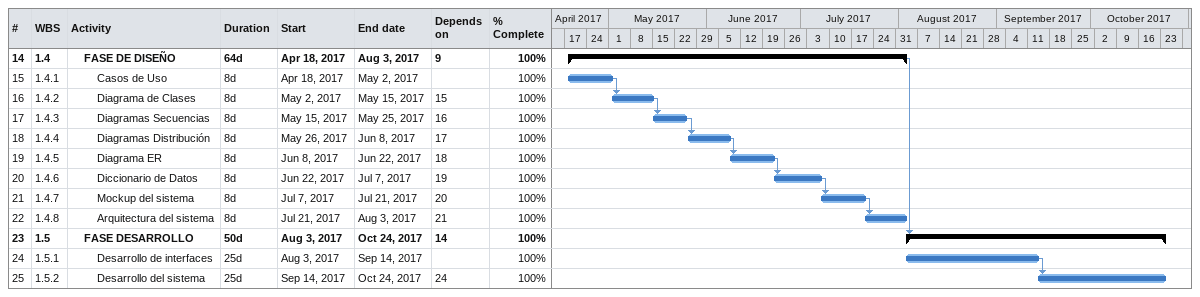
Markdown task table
| ID | WBS | Task | Duration | Start | Finish | Predecessors | % complete |
|---|---|---|---|---|---|---|---|
| 14 | 1.4 | **FASE DE DISEÑO** | 64d | 2017-04-18 | 2017-08-03 | 9 | 100 |
| 15 | 1.4.1 | Casos de Uso | 8d | 2017-04-18 | 2017-05-02 |  | 100 |
| 16 | 1.4.2 | Diagrama de Clases | 8d | 2017-05-02 | 2017-05-15 | 15 | 100 |
| 17 | 1.4.3 | Diagramas Secuencias | 8d | 2017-05-15 | 2017-05-25 | 16 | 100 |
| 18 | 1.4.4 | Diagramas Distribución | 8d | 2017-05-26 | 2017-06-08 | 17 | 100 |
| 19 | 1.4.5 | Diagrama ER | 8d | 2017-06-08 | 2017-06-22 | 18 | 100 |
| 20 | 1.4.6 | Diccionario de Datos | 8d | 2017-06-22 | 2017-07-07 | 19 | 100 |
| 21 | 1.4.7 | Mockup del sistema | 8d | 2017-07-07 | 2017-07-21 | 20 | 100 |
| 22 | 1.4.8 | Arquitectura del sistema | 8d | 2017-07-21 | 2017-08-03 | 21 | 100 |
| 23 | 1.5 | **FASE DESARROLLO** | 50d | 2017-08-03 | 2017-10-24 | 14 | 100 |
| 24 | 1.5.1 | Desarrollo de interfaces | 25d | 2017-08-03 | 2017-09-14 |  | 100 |
| 25 | 1.5.2 | Desarrollo del sistema | 25d | 2017-09-14 | 2017-10-24 | 24 | 100 |
